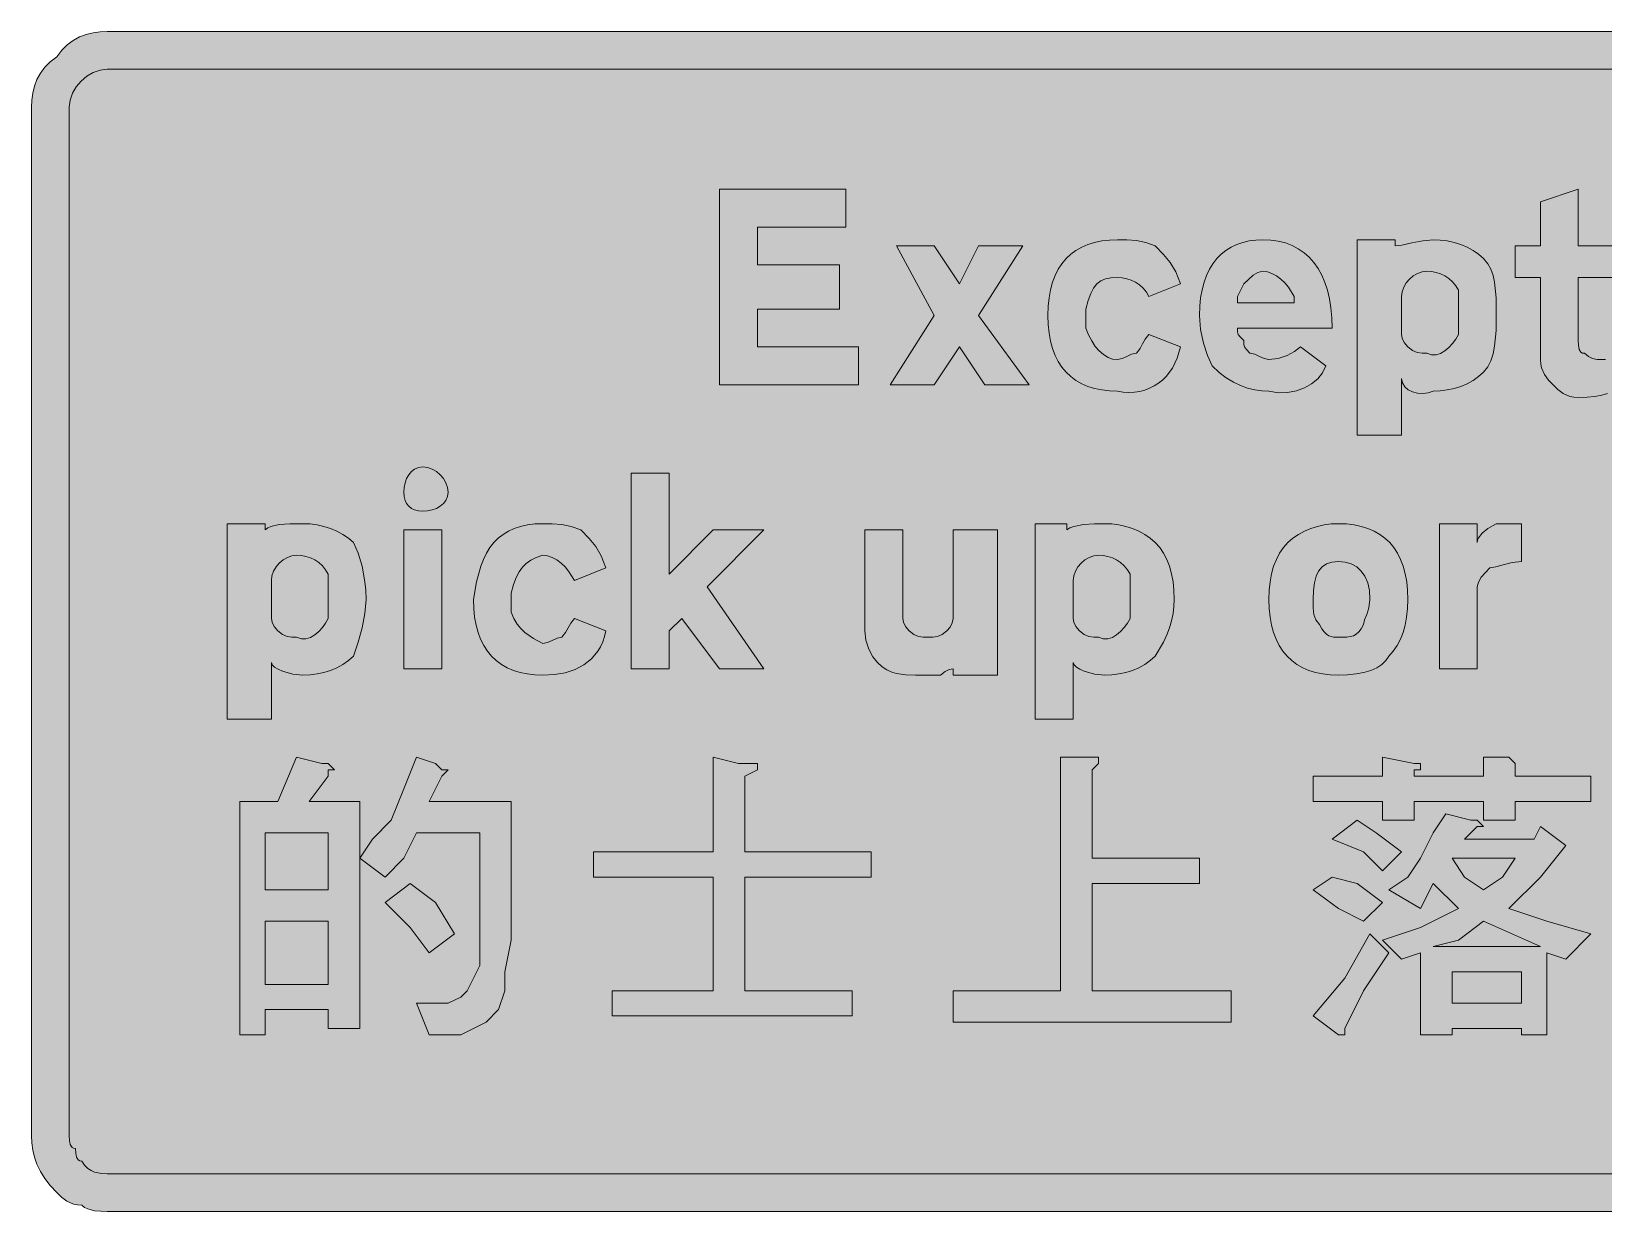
# Model space of a CAD drawing. Header units: metres. Extents: x 14 to 553, y 23 to 247.
# Drawn here: x 14 to 312.8, y 22.8 to 247.2 of the extents above; entities that cross this region are included whole.
import ezdxf

# ---------------------------------------------------------------- set-up
doc = ezdxf.new("R2010")
doc.units = ezdxf.units.M
doc.layers.add('FILL_BLACK_000000', color=7, linetype='Continuous', true_color=0x000000)
doc.layers.add('FILL_WHITE_FFFFFF', color=7, linetype='Continuous', true_color=0xffffff)

msp = doc.modelspace()

# ---------------------------------------------------------------- hatches: boundary and pattern name
at = {"layer": 'FILL_BLACK_000000', "true_color": 0x000000}
h = msp.add_hatch(color=7, dxfattribs=at)
h.dxf.hatch_style = 1
h.paths.add_polyline_path([(538.41, 247.2), (539.5, 247.01), (540.81, 246.6), (542.12, 246.19), (543.21, 246), (544.8, 245.1), (546.06, 244.2), (548.01, 242.4), (549.25, 241.45), (550.28, 240.39), (551.11, 239.26), (551.76, 238.05), (552.24, 236.79), (552.57, 235.48), (552.75, 234.15), (552.81, 232.8), (552.81, 37.2), (552.75, 35.85), (552.57, 34.5), (552.24, 33.15), (551.76, 31.8), (551.11, 30.45), (550.28, 29.1), (549.25, 27.75), (548.01, 26.4), (547.06, 25.56), (546, 24.82), (544.87, 24.21), (543.66, 23.7), (542.4, 23.31), (541.09, 23.02), (539.76, 22.86), (538.41, 22.8), (28.41, 22.8), (26.01, 22.95), (24.7, 23.31), (24.11, 23.6), (23.61, 24), (22.76, 24.05), (22.02, 24.21), (20.76, 24.75), (19.73, 25.52), (18.81, 26.4), (17.57, 27.75), (16.54, 29.1), (15.71, 30.45), (15.06, 31.8), (14.58, 33.15), (14.25, 34.5), (14.07, 35.85), (14.01, 37.2), (14.01, 232.8), (14.07, 234.15), (14.25, 235.48), (14.58, 236.79), (15.06, 238.05), (15.71, 239.26), (16.54, 240.39), (17.57, 241.45), (18.81, 242.4), (19.76, 243.64), (20.82, 244.67), (21.95, 245.5), (23.16, 246.15), (24.42, 246.63), (25.73, 246.96), (27.06, 247.14), (28.41, 247.2), (538.41, 247.2)])
h = msp.add_hatch(color=7, dxfattribs=at)
h.dxf.hatch_style = 1
h.paths.add_polyline_path([(152.01, 187.2), (171.21, 187.2), (171.21, 180), (144.81, 180), (144.81, 217.2), (168.81, 217.2), (168.81, 210), (152.01, 210), (152.01, 202.8), (167.61, 202.8), (167.61, 194.4), (152.01, 194.4), (152.01, 187.2)])
h = msp.add_hatch(color=7, dxfattribs=at)
h.dxf.hatch_style = 1
h.paths.add_polyline_path([(315.21, 206.4), (315.21, 200.4), (308.01, 200.4), (308.01, 188.4), (308.03, 187.52), (308.16, 186.75), (308.52, 186.21), (308.81, 186.05), (309.21, 186), (309.96, 185.4), (310.73, 184.99), (311.61, 184.8), (312.81, 184.8), (313.21, 184.85), (313.52, 184.99), (314.01, 185.4), (314.5, 185.81), (314.81, 185.95), (315.21, 186), (316.41, 180), (315.27, 179.12), (314.49, 178.71), (313.56, 178.35), (312.46, 178.04), (311.18, 177.81), (309.7, 177.65), (308.01, 177.6), (307.16, 177.65), (306.42, 177.81), (305.16, 178.35), (304.13, 179.12), (303.21, 180), (302.33, 180.92), (301.56, 181.95), (301.02, 183.21), (300.86, 183.95), (300.81, 184.8), (300.81, 200.4), (296.01, 200.4), (296.01, 206.4), (300.81, 206.4), (300.81, 214.8), (308.01, 217.2), (308.01, 206.4), (315.21, 206.4)])
h = msp.add_hatch(color=7, dxfattribs=at)
h.dxf.hatch_style = 1
h.paths.add_polyline_path([(202.41, 206.4), (194.01, 193.2), (203.61, 180), (195.21, 180), (190.41, 187.2), (185.61, 180), (177.21, 180), (185.61, 193.2), (178.41, 206.4), (185.61, 206.4), (190.41, 199.2), (194.01, 206.4), (202.41, 206.4)])
h = msp.add_hatch(color=7, dxfattribs=at)
h.dxf.hatch_style = 1
h.paths.add_polyline_path([(222.21, 207.58), (224.01, 207.45), (225.81, 207.09), (227.61, 206.4), (229.2, 204.77), (230.46, 203.25), (231.49, 201.51), (232.41, 199.2), (226.41, 196.8), (225.91, 197.64), (225.3, 198.37), (224.62, 198.99), (223.86, 199.5), (223.05, 199.89), (222.19, 200.17), (221.31, 200.34), (220.41, 200.4), (219.17, 200.34), (218.12, 200.14), (217.25, 199.77), (216.51, 199.2), (215.89, 198.41), (215.35, 197.36), (214.86, 196.04), (214.41, 194.4), (214.41, 193.2), (214.41, 190.8), (214.91, 189.51), (215.52, 188.34), (216.2, 187.32), (216.96, 186.45), (217.77, 185.75), (218.63, 185.23), (219.51, 184.91), (220.41, 184.8), (221.31, 184.99), (222.21, 185.4), (223.11, 185.81), (224.01, 186), (224.72, 186.9), (225.21, 187.8), (225.7, 188.7), (226.41, 189.6), (232.41, 187.2), (231.8, 185.07), (230.87, 183.19), (229.67, 181.59), (228.97, 180.9), (228.21, 180.3), (227.39, 179.78), (226.53, 179.35), (225.61, 179.01), (224.65, 178.76), (223.64, 178.62), (222.6, 178.57), (221.52, 178.63), (220.41, 178.8), (218.88, 178.86), (217.43, 179.02), (216.07, 179.31), (214.8, 179.7), (213.63, 180.21), (212.54, 180.82), (211.55, 181.56), (210.66, 182.4), (209.87, 183.36), (209.17, 184.42), (208.58, 185.61), (208.09, 186.9), (207.71, 188.31), (207.43, 189.82), (207.27, 191.46), (207.21, 193.2), (207.27, 194.94), (207.43, 196.57), (207.71, 198.09), (208.09, 199.5), (208.58, 200.79), (209.17, 201.97), (209.87, 203.04), (210.66, 204), (211.55, 204.84), (212.54, 205.57), (213.63, 206.19), (214.8, 206.7), (216.07, 207.09), (217.43, 207.37), (218.88, 207.54), (220.41, 207.6), (222.21, 207.58)])
h = msp.add_hatch(color=7, dxfattribs=at)
h.dxf.hatch_style = 1
h.paths.add_polyline_path([(243.23, 190.09), (243.36, 189.6), (243.72, 189.11), (244.41, 188.4), (244.43, 187.69), (244.56, 187.2), (244.92, 186.71), (245.61, 186), (246.51, 185.81), (247.41, 185.4), (248.31, 184.99), (249.21, 184.8), (250.99, 185.01), (252.66, 185.55), (254.1, 186.32), (255.21, 187.2), (260.01, 183.6), (259.4, 182.31), (258.49, 181.16), (257.33, 180.18), (255.96, 179.4), (254.42, 178.84), (252.75, 178.54), (251, 178.51), (249.21, 178.8), (247.86, 178.86), (246.51, 179.04), (245.16, 179.37), (243.81, 179.85), (242.46, 180.5), (241.11, 181.33), (239.76, 182.36), (238.41, 183.6), (237.53, 185.61), (236.76, 187.95), (236.22, 190.52), (236.01, 193.2), (236.07, 194.94), (236.23, 196.57), (236.5, 198.09), (236.87, 199.5), (237.34, 200.79), (237.91, 201.97), (238.57, 203.04), (239.31, 204), (240.14, 204.84), (241.05, 205.57), (242.04, 206.19), (243.1, 206.7), (244.23, 207.09), (245.43, 207.37), (246.69, 207.54), (248.01, 207.6), (249.54, 207.53), (250.99, 207.32), (252.35, 206.98), (253.62, 206.49), (254.79, 205.88), (255.88, 205.13), (256.87, 204.26), (257.76, 203.25), (258.55, 202.12), (259.25, 200.86), (259.84, 199.48), (260.33, 197.98), (260.71, 196.36), (260.99, 194.62), (261.15, 192.77), (261.21, 190.8), (243.21, 190.8), (243.23, 190.09)])
h.paths.add_polyline_path([(254.01, 196.8), (252.9, 198.56), (252.22, 199.37), (251.46, 200.1), (250.65, 200.71), (249.79, 201.19), (248.91, 201.49), (248.01, 201.6), (247.11, 201.39), (246.21, 200.85), (244.41, 199.2), (243.21, 196.8), (243.21, 195.6), (254.01, 195.6), (254.01, 196.8)], flags=16)
h = msp.add_hatch(color=7, dxfattribs=at)
h.dxf.hatch_style = 1
h.paths.add_polyline_path([(292.11, 187.35), (291.82, 185.92), (291.4, 184.59), (290.8, 183.41), (290.01, 182.4), (289.06, 181.56), (288, 180.82), (286.87, 180.21), (285.66, 179.7), (284.4, 179.31), (283.09, 179.02), (281.76, 178.86), (280.41, 178.8), (279.46, 178.46), (278.46, 178.33), (277.46, 178.4), (276.51, 178.65), (275.68, 179.07), (275.01, 179.64), (274.57, 180.36), (274.41, 181.2), (274.41, 170.4), (266.01, 170.4), (266.01, 207.6), (273.21, 207.6), (273.21, 206.4), (274.5, 206.59), (276.36, 207), (278.44, 207.41), (280.41, 207.6), (281.76, 207.54), (283.09, 207.37), (284.4, 207.09), (285.66, 206.7), (286.87, 206.19), (288, 205.57), (289.06, 204.84), (290.01, 204), (290.8, 203.04), (291.4, 201.97), (291.82, 200.79), (292.11, 199.5), (292.37, 196.57), (292.41, 193.2), (292.37, 190.33), (292.11, 187.35)])
h.paths.add_polyline_path([(280.99, 185.72), (281.85, 185.98), (282.66, 186.45), (283.42, 187.09), (284.1, 187.86), (284.71, 188.71), (285.21, 189.6), (285.21, 190.8), (285.21, 195.6), (285.21, 196.8), (285.21, 198), (284.71, 198.84), (284.1, 199.57), (283.42, 200.19), (282.66, 200.7), (281.85, 201.09), (280.99, 201.37), (280.11, 201.54), (279.21, 201.6), (278.31, 201.49), (277.45, 201.19), (276.64, 200.71), (275.91, 200.1), (275.3, 199.37), (274.82, 198.56), (274.52, 197.7), (274.41, 196.8), (274.41, 189.6), (274.56, 188.85), (274.92, 188.08), (275.61, 187.2), (276.51, 186.51), (277.41, 186.15), (278.31, 186.02), (279.21, 186), (280.11, 185.71), (280.99, 185.72)], flags=16)
h = msp.add_hatch(color=7, dxfattribs=at)
h.dxf.hatch_style = 1
h.paths.add_polyline_path([(93.1, 158.76), (92.8, 158.02), (92.32, 157.41), (91.71, 156.9), (90.98, 156.51), (90.17, 156.22), (89.31, 156.06), (88.41, 156), (87.57, 156.06), (86.83, 156.22), (86.22, 156.51), (85.71, 156.9), (85.32, 157.41), (85.03, 158.02), (84.87, 158.76), (84.81, 159.6), (84.87, 160.5), (85.03, 161.36), (85.32, 162.17), (85.71, 162.9), (86.22, 163.51), (86.83, 163.99), (87.57, 164.29), (88.41, 164.4), (89.31, 164.29), (90.17, 163.99), (90.98, 163.51), (91.71, 162.9), (92.32, 162.17), (92.8, 161.36), (93.1, 160.5), (93.21, 159.6), (93.1, 158.76)])
h = msp.add_hatch(color=7, dxfattribs=at)
h.dxf.hatch_style = 1
h.paths.add_polyline_path([(128.01, 163.2), (135.21, 163.2), (135.21, 144), (143.61, 152.4), (153.21, 152.4), (142.41, 141.6), (153.21, 126), (144.81, 126), (137.61, 135.6), (135.21, 133.2), (135.21, 126), (128.01, 126), (128.01, 163.2)])
h = msp.add_hatch(color=7, dxfattribs=at)
h.dxf.hatch_style = 1
h.paths.add_polyline_path([(76.86, 133.8), (76.09, 131.1), (75.21, 128.4), (74.26, 127.56), (73.2, 126.82), (72.07, 126.21), (70.86, 125.7), (69.6, 125.31), (68.29, 125.02), (66.96, 124.86), (65.61, 124.8), (63.66, 125.01), (61.71, 125.55), (60.88, 125.91), (60.21, 126.32), (59.77, 126.75), (59.61, 127.2), (59.61, 116.4), (51.21, 116.4), (51.21, 153.6), (58.41, 153.6), (58.41, 152.4), (58.92, 152.8), (59.53, 153.09), (61.11, 153.45), (63.13, 153.58), (65.61, 153.6), (66.96, 153.54), (68.29, 153.37), (69.6, 153.09), (70.86, 152.7), (72.07, 152.19), (73.2, 151.57), (74.26, 150.84), (75.21, 150), (76.09, 147.97), (76.86, 145.5), (77.4, 142.57), (77.56, 140.94), (77.61, 139.2), (77.4, 136.5), (76.86, 133.8)])
h.paths.add_polyline_path([(66.19, 131.72), (67.05, 131.98), (67.86, 132.45), (68.62, 133.09), (69.3, 133.86), (69.91, 134.71), (70.41, 135.6), (70.41, 136.8), (70.41, 142.8), (70.41, 144), (69.91, 144.84), (69.3, 145.57), (68.62, 146.19), (67.86, 146.7), (67.05, 147.09), (66.19, 147.37), (65.31, 147.54), (64.41, 147.6), (63.51, 147.49), (62.65, 147.19), (61.84, 146.71), (61.11, 146.1), (60.5, 145.37), (60.02, 144.56), (59.72, 143.7), (59.61, 142.8), (59.61, 135.6), (59.76, 134.85), (60.12, 134.08), (60.81, 133.2), (61.71, 132.51), (62.61, 132.15), (63.51, 132.02), (64.41, 132), (65.31, 131.71), (66.19, 131.72)], flags=16)
h = msp.add_hatch(color=7, dxfattribs=at)
h.dxf.hatch_style = 1
h.paths.add_polyline_path([(84.81, 126), (84.81, 152.4), (92.01, 152.4), (92.01, 126), (84.81, 126)])
h = msp.add_hatch(color=7, dxfattribs=at)
h.dxf.hatch_style = 1
h.paths.add_polyline_path([(113.01, 153.58), (114.81, 153.45), (116.61, 153.09), (118.41, 152.4), (120, 150.77), (121.26, 149.25), (122.29, 147.51), (123.21, 145.2), (117.21, 142.8), (116.1, 144.56), (115.42, 145.37), (114.66, 146.1), (113.85, 146.71), (112.99, 147.19), (112.11, 147.49), (111.21, 147.6), (109.97, 147.14), (108.92, 146.64), (108.05, 146.06), (107.31, 145.35), (106.69, 144.47), (106.15, 143.38), (105.66, 142.04), (105.21, 140.4), (105.21, 139.2), (105.21, 138), (105.21, 136.8), (105.71, 135.56), (106.32, 134.51), (107, 133.64), (107.76, 132.9), (109.43, 131.74), (111.21, 130.8), (112.11, 130.99), (113.01, 131.4), (113.91, 131.81), (114.81, 132), (115.52, 132.9), (116.01, 133.8), (116.5, 134.7), (117.21, 135.6), (123.21, 133.2), (122.94, 132.12), (122.6, 131.12), (122.17, 130.2), (121.67, 129.36), (120.47, 127.91), (119.01, 126.75), (117.33, 125.88), (115.45, 125.27), (113.4, 124.91), (111.21, 124.8), (109.68, 124.86), (108.23, 125.02), (106.87, 125.31), (105.6, 125.7), (104.43, 126.21), (103.34, 126.82), (102.35, 127.56), (101.46, 128.4), (100.67, 129.36), (99.97, 130.42), (99.38, 131.61), (98.89, 132.9), (98.51, 134.31), (98.23, 135.82), (98.07, 137.46), (98.01, 139.2), (98.58, 142.57), (99.4, 145.5), (99.91, 146.79), (100.5, 147.97), (101.16, 149.04), (101.91, 150), (102.74, 150.84), (103.66, 151.57), (104.67, 152.19), (105.77, 152.7), (106.98, 153.09), (108.28, 153.37), (109.69, 153.54), (111.21, 153.6), (113.01, 153.58)])
h = msp.add_hatch(color=7, dxfattribs=at)
h.dxf.hatch_style = 1
h.paths.add_polyline_path([(197.61, 152.4), (197.61, 124.8), (189.21, 124.8), (189.21, 126), (188.46, 125.85), (187.69, 125.49), (186.81, 124.8), (182.01, 124.8), (180.21, 124.84), (178.41, 125.1), (177.51, 125.39), (176.61, 125.81), (175.71, 126.41), (174.81, 127.2), (173.93, 128.31), (173.16, 129.75), (172.62, 131.42), (172.41, 133.2), (172.41, 152.4), (179.61, 152.4), (179.61, 135.6), (179.76, 134.85), (180.12, 134.08), (180.81, 133.2), (181.71, 132.51), (182.61, 132.15), (183.51, 132.02), (184.41, 132), (185.31, 132.02), (186.21, 132.15), (187.11, 132.51), (188.01, 133.2), (188.61, 133.95), (189.02, 134.72), (189.21, 135.6), (189.21, 136.8), (189.21, 152.4), (197.61, 152.4)])
h = msp.add_hatch(color=7, dxfattribs=at)
h.dxf.hatch_style = 1
h.paths.add_polyline_path([(230.98, 136.5), (230.7, 135.15), (230.31, 133.8), (229.8, 132.45), (229.18, 131.1), (227.61, 128.4), (226.66, 127.56), (225.6, 126.82), (224.47, 126.21), (223.26, 125.7), (222, 125.31), (220.69, 125.02), (219.36, 124.86), (218.01, 124.8), (216.06, 125.01), (214.11, 125.55), (213.28, 125.91), (212.61, 126.32), (212.17, 126.75), (212.01, 127.2), (212.01, 116.4), (204.81, 116.4), (204.81, 153.6), (210.81, 153.6), (210.81, 152.4), (211.37, 152.8), (212.1, 153.09), (213.96, 153.45), (216.04, 153.58), (218.01, 153.6), (219.36, 153.54), (220.69, 153.37), (222, 153.09), (223.26, 152.7), (224.47, 152.19), (225.6, 151.57), (226.66, 150.84), (227.61, 150), (228.45, 149.04), (229.18, 147.97), (229.8, 146.79), (230.31, 145.5), (230.7, 144.09), (230.98, 142.57), (231.15, 140.94), (231.21, 139.2), (231.15, 137.85), (230.98, 136.5)])
h.paths.add_polyline_path([(218.59, 131.72), (219.45, 131.98), (220.26, 132.45), (221.02, 133.09), (221.7, 133.86), (222.31, 134.71), (222.81, 135.6), (222.81, 136.8), (222.81, 142.8), (222.81, 144), (222.31, 144.84), (221.7, 145.57), (221.02, 146.19), (220.26, 146.7), (219.45, 147.09), (218.59, 147.37), (217.71, 147.54), (216.81, 147.6), (215.91, 147.49), (215.05, 147.19), (214.24, 146.71), (213.51, 146.1), (212.9, 145.37), (212.42, 144.56), (212.12, 143.7), (212.01, 142.8), (212.01, 135.6), (212.16, 134.85), (212.52, 134.08), (213.21, 133.2), (214.11, 132.51), (215.01, 132.15), (215.91, 132.02), (216.81, 132), (217.71, 131.71), (218.59, 131.72)], flags=16)
h = msp.add_hatch(color=7, dxfattribs=at)
h.dxf.hatch_style = 1
h.paths.add_polyline_path([(275.38, 135.82), (275.1, 134.31), (274.71, 132.9), (274.2, 131.61), (273.58, 130.42), (272.85, 129.36), (272.01, 128.4), (271.45, 127.56), (270.68, 126.82), (269.71, 126.21), (268.56, 125.7), (267.24, 125.31), (265.77, 125.02), (264.15, 124.86), (262.41, 124.8), (260.88, 124.86), (259.43, 125.02), (258.07, 125.31), (256.8, 125.7), (255.63, 126.21), (254.54, 126.82), (253.55, 127.56), (252.66, 128.4), (251.87, 129.36), (251.17, 130.42), (250.58, 131.61), (250.09, 132.9), (249.71, 134.31), (249.43, 135.82), (249.27, 137.46), (249.21, 139.2), (249.27, 140.94), (249.44, 142.57), (249.72, 144.09), (250.11, 145.5), (250.62, 146.79), (251.23, 147.97), (251.97, 149.04), (252.81, 150), (253.76, 150.84), (254.82, 151.57), (255.95, 152.19), (257.16, 152.7), (258.42, 153.09), (259.73, 153.37), (261.06, 153.54), (262.41, 153.6), (263.94, 153.54), (265.39, 153.37), (266.75, 153.09), (268.02, 152.7), (269.19, 152.19), (270.28, 151.57), (271.27, 150.84), (272.16, 150), (272.95, 149.04), (273.65, 147.97), (274.24, 146.79), (274.73, 145.5), (275.11, 144.09), (275.39, 142.57), (275.55, 140.94), (275.61, 139.2), (275.55, 137.46), (275.38, 135.82)])
h.paths.add_polyline_path([(267.98, 142.35), (267.46, 143.59), (266.76, 144.6), (265.89, 145.39), (264.87, 145.95), (263.7, 146.29), (262.41, 146.4), (261.17, 146.29), (260.14, 145.95), (259.31, 145.39), (258.66, 144.6), (258.18, 143.59), (257.85, 142.35), (257.67, 140.89), (257.61, 139.2), (257.63, 137.61), (257.76, 136.35), (258.12, 135.32), (258.81, 134.4), (259.26, 133.61), (259.71, 133.01), (260.16, 132.59), (260.61, 132.3), (261.51, 132.04), (262.41, 132), (264, 132.04), (265.26, 132.3), (265.8, 132.59), (266.29, 133.01), (266.76, 133.61), (267.21, 134.4), (267.4, 135.32), (267.81, 136.35), (268.22, 137.61), (268.41, 139.2), (268.3, 140.89), (267.98, 142.35)], flags=16)
h = msp.add_hatch(color=7, dxfattribs=at)
h.dxf.hatch_style = 1
h.paths.add_polyline_path([(281.61, 153.6), (288.81, 153.6), (288.81, 150), (288.87, 150.45), (289.03, 150.9), (289.71, 151.8), (290.83, 152.7), (292.41, 153.6), (297.21, 153.6), (297.21, 146.4), (295.43, 146.21), (293.76, 145.8), (292.32, 145.39), (291.21, 145.2), (289.56, 143.4), (289.02, 142.5), (288.81, 141.6), (288.81, 126), (281.61, 126), (281.61, 153.6)])
h = msp.add_hatch(color=7, dxfattribs=at)
h.dxf.hatch_style = 1
h.paths.add_polyline_path([(58.41, 56.4), (53.61, 56.4), (53.61, 100.8), (60.81, 100.8), (64.41, 109.2), (69.21, 108), (70.41, 108), (71.61, 106.8), (70.41, 106.8), (70.41, 105.6), (66.81, 100.8), (76.41, 100.8), (76.41, 90), (76.41, 57.6), (70.41, 57.6), (70.41, 61.2), (58.41, 61.2), (58.41, 56.4)])
h.paths.add_polyline_path([(58.41, 94.8), (58.41, 84), (70.41, 84), (70.41, 94.8), (58.41, 94.8)], flags=16)
h.paths.add_polyline_path([(70.41, 78), (58.41, 78), (58.41, 66), (70.41, 66), (70.41, 78)], flags=16)
h = msp.add_hatch(color=7, dxfattribs=at)
h.dxf.hatch_style = 1
h.paths.add_polyline_path([(90.81, 108), (92.01, 106.8), (93.21, 106.8), (92.01, 105.6), (89.61, 100.8), (105.21, 100.8), (105.21, 80.4), (105.21, 74.4), (104.01, 68.4), (104.01, 64.8), (102.81, 61.2), (100.41, 58.8), (98.01, 57.6), (95.61, 56.4), (93.21, 56.4), (89.61, 56.4), (87.21, 62.4), (90.81, 62.4), (93.21, 62.4), (95.61, 63.6), (96.81, 64.8), (98.01, 67.2), (99.21, 69.6), (99.21, 73.2), (99.21, 76.8), (99.21, 80.4), (99.21, 94.8), (87.21, 94.8), (84.81, 90), (81.21, 86.4), (76.41, 90), (78.81, 93.6), (82.41, 97.2), (84.81, 103.2), (87.21, 109.2), (90.81, 108)])
h = msp.add_hatch(color=7, dxfattribs=at)
h.dxf.hatch_style = 1
h.paths.add_polyline_path([(150.81, 108), (152.01, 108), (152.01, 106.8), (149.61, 105.6), (149.61, 91.2), (173.61, 91.2), (173.61, 86.4), (149.61, 86.4), (149.61, 64.8), (170.01, 64.8), (170.01, 60), (124.41, 60), (124.41, 64.8), (143.61, 64.8), (143.61, 86.4), (120.81, 86.4), (120.81, 91.2), (143.61, 91.2), (143.61, 109.2), (148.41, 108), (150.81, 108)])
h = msp.add_hatch(color=7, dxfattribs=at)
h.dxf.hatch_style = 1
h.paths.add_polyline_path([(216.81, 109.2), (216.81, 108), (215.61, 106.8), (215.61, 90), (236.01, 90), (236.01, 85.2), (215.61, 85.2), (215.61, 64.8), (242.01, 64.8), (242.01, 58.8), (189.21, 58.8), (189.21, 64.8), (209.61, 64.8), (209.61, 109.2), (214.41, 109.2), (216.81, 109.2)])
h = msp.add_hatch(color=7, dxfattribs=at)
h.dxf.hatch_style = 1
h.paths.add_polyline_path([(296.01, 105.6), (310.41, 105.6), (310.41, 100.8), (296.01, 100.8), (296.01, 97.2), (290.01, 97.2), (290.01, 100.8), (276.81, 100.8), (276.81, 97.2), (270.81, 97.2), (270.81, 100.8), (257.61, 100.8), (257.61, 105.6), (270.81, 105.6), (270.81, 109.2), (276.81, 108), (278.01, 108), (278.01, 106.8), (276.81, 106.8), (276.81, 105.6), (290.01, 105.6), (290.01, 109.2), (294.81, 109.2), (296.01, 108), (296.01, 106.8), (296.01, 105.6)])
h = msp.add_hatch(color=7, dxfattribs=at)
h.dxf.hatch_style = 1
h.paths.add_polyline_path([(269.61, 94.8), (274.41, 91.2), (270.81, 87.6), (267.21, 91.2), (261.21, 93.6), (266.01, 97.2), (269.61, 94.8)])
h = msp.add_hatch(color=7, dxfattribs=at)
h.dxf.hatch_style = 1
h.paths.add_polyline_path([(282.81, 98.4), (287.61, 97.2), (288.81, 97.2), (290.01, 96), (288.81, 96), (287.61, 94.8), (286.41, 93.6), (299.61, 93.6), (300.81, 96), (305.61, 92.4), (300.81, 86.4), (294.81, 80.4), (302.01, 78), (310.41, 75.6), (305.61, 70.8), (302.01, 72), (302.01, 56.4), (297.21, 56.4), (297.21, 57.6), (284.01, 57.6), (284.01, 56.4), (278.01, 56.4), (278.01, 72), (274.41, 70.8), (270.81, 74.4), (278.01, 76.8), (285.21, 80.4), (280.41, 85.2), (278.01, 80.4), (272.01, 84), (275.61, 86.4), (278.01, 90), (280.41, 94.8), (282.81, 98.4)])
h.paths.add_polyline_path([(296.01, 90), (284.01, 90), (286.41, 86.4), (290.01, 84), (293.61, 86.4), (296.01, 90)], flags=16)
h.paths.add_polyline_path([(280.41, 73.2), (300.81, 73.2), (290.01, 78), (285.21, 74.4), (280.41, 73.2)], flags=16)
h.paths.add_polyline_path([(297.21, 68.4), (284.01, 68.4), (284.01, 62.4), (297.21, 62.4), (297.21, 68.4)], flags=16)
h = msp.add_hatch(color=7, dxfattribs=at)
h.dxf.hatch_style = 1
h.paths.add_polyline_path([(90.81, 81.6), (94.41, 75.6), (89.61, 72), (86.01, 76.8), (81.21, 81.6), (86.01, 85.2), (90.81, 81.6)])
h = msp.add_hatch(color=7, dxfattribs=at)
h.dxf.hatch_style = 1
h.paths.add_polyline_path([(266.01, 85.2), (270.81, 81.6), (267.21, 78), (262.41, 80.4), (257.61, 84), (261.21, 86.4), (266.01, 85.2)])
h = msp.add_hatch(color=7, dxfattribs=at)
h.dxf.hatch_style = 1
h.paths.add_polyline_path([(263.61, 67.2), (268.41, 75.6), (272.01, 72), (267.21, 64.8), (263.61, 57.6), (263.61, 56.4), (262.41, 56.4), (257.61, 60), (263.61, 67.2)])
at = {"layer": 'FILL_WHITE_FFFFFF', "true_color": 0xffffff}
h = msp.add_hatch(color=7, dxfattribs=at)
h.dxf.hatch_style = 1
h.paths.add_polyline_path([(284.01, 240), (538.41, 240), (539.5, 239.79), (540.81, 239.25), (542.12, 238.48), (543.21, 237.6), (545.61, 235.2), (545.61, 232.8), (545.61, 37.2), (545.56, 36.35), (545.4, 35.61), (544.86, 34.35), (544.09, 33.32), (543.21, 32.4), (542.71, 31.61), (542.12, 31.01), (541.48, 30.59), (540.81, 30.3), (539.5, 30.04), (538.41, 30), (28.41, 30), (27.32, 30.04), (26.01, 30.3), (25.34, 30.59), (24.7, 31.01), (24.11, 31.61), (23.61, 32.4), (23.21, 32.45), (22.92, 32.61), (22.56, 33.15), (22.43, 33.92), (22.41, 34.8), (22.01, 34.85), (21.72, 35.01), (21.36, 35.55), (21.23, 36.32), (21.21, 37.2), (21.21, 232.8), (21.37, 234.14), (21.83, 235.44), (22.54, 236.66), (23.46, 237.75), (24.55, 238.67), (25.77, 239.38), (27.07, 239.84), (28.41, 240), (284.01, 240)])

# ---------------------------------------------------------------- linework, layer by layer
at = {"layer": 'FILL_BLACK_000000', "lineweight": 0, "true_color": 0x000000}
for points in [[(538.41, 22.8), (28.41, 22.8), (26.01, 22.95), (24.7, 23.31), (24.11, 23.6), (23.61, 24), (22.76, 24.05), (22.02, 24.21), (20.76, 24.75), (19.73, 25.52), (18.81, 26.4), (17.57, 27.75), (16.54, 29.1), (15.71, 30.45), (15.06, 31.8), (14.58, 33.15), (14.25, 34.5), (14.07, 35.85), (14.01, 37.2), (14.01, 232.8), (14.07, 234.15), (14.25, 235.48), (14.58, 236.79), (15.06, 238.05), (15.71, 239.26), (16.54, 240.39), (17.57, 241.45), (18.81, 242.4), (19.76, 243.64), (20.82, 244.67), (21.95, 245.5), (23.16, 246.15), (24.42, 246.63), (25.73, 246.96), (27.06, 247.14), (28.41, 247.2), (538.41, 247.2)], [(313.56, 178.35), (312.46, 178.04), (311.18, 177.81), (309.7, 177.65), (308.01, 177.6), (307.16, 177.65), (306.42, 177.81), (305.16, 178.35), (304.13, 179.12), (303.21, 180), (302.33, 180.92), (301.56, 181.95), (301.02, 183.21), (300.86, 183.95), (300.81, 184.8), (300.81, 200.4), (296.01, 200.4), (296.01, 206.4), (300.81, 206.4), (300.81, 214.8), (308.01, 217.2), (308.01, 206.4), (315.21, 206.4)], [(315.21, 200.4), (308.01, 200.4), (308.01, 188.4), (308.03, 187.52), (308.16, 186.75), (308.52, 186.21), (308.81, 186.05), (309.21, 186), (309.96, 185.4), (310.73, 184.99), (311.61, 184.8), (312.81, 184.8), (313.21, 184.85)]]:
    msp.add_lwpolyline(points, dxfattribs=at)
for points in [[(152.01, 187.2), (171.21, 187.2), (171.21, 180), (144.81, 180), (144.81, 217.2), (168.81, 217.2), (168.81, 210), (152.01, 210), (152.01, 202.8), (167.61, 202.8), (167.61, 194.4), (152.01, 194.4)], [(202.41, 206.4), (194.01, 193.2), (203.61, 180), (195.21, 180), (190.41, 187.2), (185.61, 180), (177.21, 180), (185.61, 193.2), (178.41, 206.4), (185.61, 206.4), (190.41, 199.2), (194.01, 206.4)], [(222.21, 207.58), (224.01, 207.45), (225.81, 207.09), (227.61, 206.4), (229.2, 204.77), (230.46, 203.25), (231.49, 201.51), (232.41, 199.2), (226.41, 196.8), (225.91, 197.64), (225.3, 198.37), (224.62, 198.99), (223.86, 199.5), (223.05, 199.89), (222.19, 200.17), (221.31, 200.34), (220.41, 200.4), (219.17, 200.34), (218.12, 200.14), (217.25, 199.77), (216.51, 199.2), (215.89, 198.41), (215.35, 197.36), (214.86, 196.04), (214.41, 194.4), (214.41, 193.2), (214.41, 190.8), (214.91, 189.51), (215.52, 188.34), (216.2, 187.32), (216.96, 186.45), (217.77, 185.75), (218.63, 185.23), (219.51, 184.91), (220.41, 184.8), (221.31, 184.99), (222.21, 185.4), (223.11, 185.81), (224.01, 186), (224.72, 186.9), (225.21, 187.8), (225.7, 188.7), (226.41, 189.6), (232.41, 187.2), (231.8, 185.07), (230.87, 183.19), (229.67, 181.59), (228.97, 180.9), (228.21, 180.3), (227.39, 179.78), (226.53, 179.35), (225.61, 179.01), (224.65, 178.76), (223.64, 178.62), (222.6, 178.57), (221.52, 178.63), (220.41, 178.8), (218.88, 178.86), (217.43, 179.02), (216.07, 179.31), (214.8, 179.7), (213.63, 180.21), (212.54, 180.82), (211.55, 181.56), (210.66, 182.4), (209.87, 183.36), (209.17, 184.42), (208.58, 185.61), (208.09, 186.9), (207.71, 188.31), (207.43, 189.82), (207.27, 191.46), (207.21, 193.2), (207.27, 194.94), (207.43, 196.57), (207.71, 198.09), (208.09, 199.5), (208.58, 200.79), (209.17, 201.97), (209.87, 203.04), (210.66, 204), (211.55, 204.84), (212.54, 205.57), (213.63, 206.19), (214.8, 206.7), (216.07, 207.09), (217.43, 207.37), (218.88, 207.54), (220.41, 207.6)], [(243.23, 190.09), (243.36, 189.6), (243.72, 189.11), (244.41, 188.4), (244.43, 187.69), (244.56, 187.2), (244.92, 186.71), (245.61, 186), (246.51, 185.81), (247.41, 185.4), (248.31, 184.99), (249.21, 184.8), (250.99, 185.01), (252.66, 185.55), (254.1, 186.32), (255.21, 187.2), (260.01, 183.6), (259.4, 182.31), (258.49, 181.16), (257.33, 180.18), (255.96, 179.4), (254.42, 178.84), (252.75, 178.54), (251, 178.51), (249.21, 178.8), (247.86, 178.86), (246.51, 179.04), (245.16, 179.37), (243.81, 179.85), (242.46, 180.5), (241.11, 181.33), (239.76, 182.36), (238.41, 183.6), (237.53, 185.61), (236.76, 187.95), (236.22, 190.52), (236.01, 193.2), (236.07, 194.94), (236.23, 196.57), (236.5, 198.09), (236.87, 199.5), (237.34, 200.79), (237.91, 201.97), (238.57, 203.04), (239.31, 204), (240.14, 204.84), (241.05, 205.57), (242.04, 206.19), (243.1, 206.7), (244.23, 207.09), (245.43, 207.37), (246.69, 207.54), (248.01, 207.6), (249.54, 207.53), (250.99, 207.32), (252.35, 206.98), (253.62, 206.49), (254.79, 205.88), (255.88, 205.13), (256.87, 204.26), (257.76, 203.25), (258.55, 202.12), (259.25, 200.86), (259.84, 199.48), (260.33, 197.98), (260.71, 196.36), (260.99, 194.62), (261.15, 192.77), (261.21, 190.8), (243.21, 190.8)], [(292.11, 187.35), (291.82, 185.92), (291.4, 184.59), (290.8, 183.41), (290.01, 182.4), (289.06, 181.56), (288, 180.82), (286.87, 180.21), (285.66, 179.7), (284.4, 179.31), (283.09, 179.02), (281.76, 178.86), (280.41, 178.8), (279.46, 178.46), (278.46, 178.33), (277.46, 178.4), (276.51, 178.65), (275.68, 179.07), (275.01, 179.64), (274.57, 180.36), (274.41, 181.2), (274.41, 170.4), (266.01, 170.4), (266.01, 207.6), (273.21, 207.6), (273.21, 206.4), (274.5, 206.59), (276.36, 207), (278.44, 207.41), (280.41, 207.6), (281.76, 207.54), (283.09, 207.37), (284.4, 207.09), (285.66, 206.7), (286.87, 206.19), (288, 205.57), (289.06, 204.84), (290.01, 204), (290.8, 203.04), (291.4, 201.97), (291.82, 200.79), (292.11, 199.5), (292.37, 196.57), (292.41, 193.2), (292.37, 190.33)], [(254.01, 196.8), (252.9, 198.56), (252.22, 199.37), (251.46, 200.1), (250.65, 200.71), (249.79, 201.19), (248.91, 201.49), (248.01, 201.6), (247.11, 201.39), (246.21, 200.85), (244.41, 199.2), (243.21, 196.8), (243.21, 195.6), (254.01, 195.6)], [(280.99, 185.72), (281.85, 185.98), (282.66, 186.45), (283.42, 187.09), (284.1, 187.86), (284.71, 188.71), (285.21, 189.6), (285.21, 190.8), (285.21, 195.6), (285.21, 196.8), (285.21, 198), (284.71, 198.84), (284.1, 199.57), (283.42, 200.19), (282.66, 200.7), (281.85, 201.09), (280.99, 201.37), (280.11, 201.54), (279.21, 201.6), (278.31, 201.49), (277.45, 201.19), (276.64, 200.71), (275.91, 200.1), (275.3, 199.37), (274.82, 198.56), (274.52, 197.7), (274.41, 196.8), (274.41, 189.6), (274.56, 188.85), (274.92, 188.08), (275.61, 187.2), (276.51, 186.51), (277.41, 186.15), (278.31, 186.02), (279.21, 186), (280.11, 185.71)], [(93.1, 158.76), (92.8, 158.02), (92.32, 157.41), (91.71, 156.9), (90.98, 156.51), (90.17, 156.22), (89.31, 156.06), (88.41, 156), (87.57, 156.06), (86.83, 156.22), (86.22, 156.51), (85.71, 156.9), (85.32, 157.41), (85.03, 158.02), (84.87, 158.76), (84.81, 159.6), (84.87, 160.5), (85.03, 161.36), (85.32, 162.17), (85.71, 162.9), (86.22, 163.51), (86.83, 163.99), (87.57, 164.29), (88.41, 164.4), (89.31, 164.29), (90.17, 163.99), (90.98, 163.51), (91.71, 162.9), (92.32, 162.17), (92.8, 161.36), (93.1, 160.5), (93.21, 159.6)], [(128.01, 163.2), (135.21, 163.2), (135.21, 144), (143.61, 152.4), (153.21, 152.4), (142.41, 141.6), (153.21, 126), (144.81, 126), (137.61, 135.6), (135.21, 133.2), (135.21, 126), (128.01, 126)], [(76.86, 133.8), (76.09, 131.1), (75.21, 128.4), (74.26, 127.56), (73.2, 126.82), (72.07, 126.21), (70.86, 125.7), (69.6, 125.31), (68.29, 125.02), (66.96, 124.86), (65.61, 124.8), (63.66, 125.01), (61.71, 125.55), (60.88, 125.91), (60.21, 126.32), (59.77, 126.75), (59.61, 127.2), (59.61, 116.4), (51.21, 116.4), (51.21, 153.6), (58.41, 153.6), (58.41, 152.4), (58.92, 152.8), (59.53, 153.09), (61.11, 153.45), (63.13, 153.58), (65.61, 153.6), (66.96, 153.54), (68.29, 153.37), (69.6, 153.09), (70.86, 152.7), (72.07, 152.19), (73.2, 151.57), (74.26, 150.84), (75.21, 150), (76.09, 147.97), (76.86, 145.5), (77.4, 142.57), (77.56, 140.94), (77.61, 139.2), (77.4, 136.5)], [(84.81, 126), (84.81, 152.4), (92.01, 152.4), (92.01, 126)], [(113.01, 153.58), (114.81, 153.45), (116.61, 153.09), (118.41, 152.4), (120, 150.77), (121.26, 149.25), (122.29, 147.51), (123.21, 145.2), (117.21, 142.8), (116.1, 144.56), (115.42, 145.37), (114.66, 146.1), (113.85, 146.71), (112.99, 147.19), (112.11, 147.49), (111.21, 147.6), (109.97, 147.14), (108.92, 146.64), (108.05, 146.06), (107.31, 145.35), (106.69, 144.47), (106.15, 143.38), (105.66, 142.04), (105.21, 140.4), (105.21, 139.2), (105.21, 138), (105.21, 136.8), (105.71, 135.56), (106.32, 134.51), (107, 133.64), (107.76, 132.9), (109.43, 131.74), (111.21, 130.8), (112.11, 130.99), (113.01, 131.4), (113.91, 131.81), (114.81, 132), (115.52, 132.9), (116.01, 133.8), (116.5, 134.7), (117.21, 135.6), (123.21, 133.2), (122.94, 132.12), (122.6, 131.12), (122.17, 130.2), (121.67, 129.36), (120.47, 127.91), (119.01, 126.75), (117.33, 125.88), (115.45, 125.27), (113.4, 124.91), (111.21, 124.8), (109.68, 124.86), (108.23, 125.02), (106.87, 125.31), (105.6, 125.7), (104.43, 126.21), (103.34, 126.82), (102.35, 127.56), (101.46, 128.4), (100.67, 129.36), (99.97, 130.42), (99.38, 131.61), (98.89, 132.9), (98.51, 134.31), (98.23, 135.82), (98.07, 137.46), (98.01, 139.2), (98.58, 142.57), (99.4, 145.5), (99.91, 146.79), (100.5, 147.97), (101.16, 149.04), (101.91, 150), (102.74, 150.84), (103.66, 151.57), (104.67, 152.19), (105.77, 152.7), (106.98, 153.09), (108.28, 153.37), (109.69, 153.54), (111.21, 153.6)], [(197.61, 152.4), (197.61, 124.8), (189.21, 124.8), (189.21, 126), (188.46, 125.85), (187.69, 125.49), (186.81, 124.8), (182.01, 124.8), (180.21, 124.84), (178.41, 125.1), (177.51, 125.39), (176.61, 125.81), (175.71, 126.41), (174.81, 127.2), (173.93, 128.31), (173.16, 129.75), (172.62, 131.42), (172.41, 133.2), (172.41, 152.4), (179.61, 152.4), (179.61, 135.6), (179.76, 134.85), (180.12, 134.08), (180.81, 133.2), (181.71, 132.51), (182.61, 132.15), (183.51, 132.02), (184.41, 132), (185.31, 132.02), (186.21, 132.15), (187.11, 132.51), (188.01, 133.2), (188.61, 133.95), (189.02, 134.72), (189.21, 135.6), (189.21, 136.8), (189.21, 152.4)], [(230.98, 136.5), (230.7, 135.15), (230.31, 133.8), (229.8, 132.45), (229.18, 131.1), (227.61, 128.4), (226.66, 127.56), (225.6, 126.82), (224.47, 126.21), (223.26, 125.7), (222, 125.31), (220.69, 125.02), (219.36, 124.86), (218.01, 124.8), (216.06, 125.01), (214.11, 125.55), (213.28, 125.91), (212.61, 126.32), (212.17, 126.75), (212.01, 127.2), (212.01, 116.4), (204.81, 116.4), (204.81, 153.6), (210.81, 153.6), (210.81, 152.4), (211.37, 152.8), (212.1, 153.09), (213.96, 153.45), (216.04, 153.58), (218.01, 153.6), (219.36, 153.54), (220.69, 153.37), (222, 153.09), (223.26, 152.7), (224.47, 152.19), (225.6, 151.57), (226.66, 150.84), (227.61, 150), (228.45, 149.04), (229.18, 147.97), (229.8, 146.79), (230.31, 145.5), (230.7, 144.09), (230.98, 142.57), (231.15, 140.94), (231.21, 139.2), (231.15, 137.85)], [(275.38, 135.82), (275.1, 134.31), (274.71, 132.9), (274.2, 131.61), (273.58, 130.42), (272.85, 129.36), (272.01, 128.4), (271.45, 127.56), (270.68, 126.82), (269.71, 126.21), (268.56, 125.7), (267.24, 125.31), (265.77, 125.02), (264.15, 124.86), (262.41, 124.8), (260.88, 124.86), (259.43, 125.02), (258.07, 125.31), (256.8, 125.7), (255.63, 126.21), (254.54, 126.82), (253.55, 127.56), (252.66, 128.4), (251.87, 129.36), (251.17, 130.42), (250.58, 131.61), (250.09, 132.9), (249.71, 134.31), (249.43, 135.82), (249.27, 137.46), (249.21, 139.2), (249.27, 140.94), (249.44, 142.57), (249.72, 144.09), (250.11, 145.5), (250.62, 146.79), (251.23, 147.97), (251.97, 149.04), (252.81, 150), (253.76, 150.84), (254.82, 151.57), (255.95, 152.19), (257.16, 152.7), (258.42, 153.09), (259.73, 153.37), (261.06, 153.54), (262.41, 153.6), (263.94, 153.54), (265.39, 153.37), (266.75, 153.09), (268.02, 152.7), (269.19, 152.19), (270.28, 151.57), (271.27, 150.84), (272.16, 150), (272.95, 149.04), (273.65, 147.97), (274.24, 146.79), (274.73, 145.5), (275.11, 144.09), (275.39, 142.57), (275.55, 140.94), (275.61, 139.2), (275.55, 137.46)], [(281.61, 153.6), (288.81, 153.6), (288.81, 150), (288.87, 150.45), (289.03, 150.9), (289.71, 151.8), (290.83, 152.7), (292.41, 153.6), (297.21, 153.6), (297.21, 146.4), (295.43, 146.21), (293.76, 145.8), (292.32, 145.39), (291.21, 145.2), (289.56, 143.4), (289.02, 142.5), (288.81, 141.6), (288.81, 126), (281.61, 126)], [(66.19, 131.72), (67.05, 131.98), (67.86, 132.45), (68.62, 133.09), (69.3, 133.86), (69.91, 134.71), (70.41, 135.6), (70.41, 136.8), (70.41, 142.8), (70.41, 144), (69.91, 144.84), (69.3, 145.57), (68.62, 146.19), (67.86, 146.7), (67.05, 147.09), (66.19, 147.37), (65.31, 147.54), (64.41, 147.6), (63.51, 147.49), (62.65, 147.19), (61.84, 146.71), (61.11, 146.1), (60.5, 145.37), (60.02, 144.56), (59.72, 143.7), (59.61, 142.8), (59.61, 135.6), (59.76, 134.85), (60.12, 134.08), (60.81, 133.2), (61.71, 132.51), (62.61, 132.15), (63.51, 132.02), (64.41, 132), (65.31, 131.71)], [(218.59, 131.72), (219.45, 131.98), (220.26, 132.45), (221.02, 133.09), (221.7, 133.86), (222.31, 134.71), (222.81, 135.6), (222.81, 136.8), (222.81, 142.8), (222.81, 144), (222.31, 144.84), (221.7, 145.57), (221.02, 146.19), (220.26, 146.7), (219.45, 147.09), (218.59, 147.37), (217.71, 147.54), (216.81, 147.6), (215.91, 147.49), (215.05, 147.19), (214.24, 146.71), (213.51, 146.1), (212.9, 145.37), (212.42, 144.56), (212.12, 143.7), (212.01, 142.8), (212.01, 135.6), (212.16, 134.85), (212.52, 134.08), (213.21, 133.2), (214.11, 132.51), (215.01, 132.15), (215.91, 132.02), (216.81, 132), (217.71, 131.71)], [(267.98, 142.35), (267.46, 143.59), (266.76, 144.6), (265.89, 145.39), (264.87, 145.95), (263.7, 146.29), (262.41, 146.4), (261.17, 146.29), (260.14, 145.95), (259.31, 145.39), (258.66, 144.6), (258.18, 143.59), (257.85, 142.35), (257.67, 140.89), (257.61, 139.2), (257.63, 137.61), (257.76, 136.35), (258.12, 135.32), (258.81, 134.4), (259.26, 133.61), (259.71, 133.01), (260.16, 132.59), (260.61, 132.3), (261.51, 132.04), (262.41, 132), (264, 132.04), (265.26, 132.3), (265.8, 132.59), (266.29, 133.01), (266.76, 133.61), (267.21, 134.4), (267.4, 135.32), (267.81, 136.35), (268.22, 137.61), (268.41, 139.2), (268.3, 140.89)], [(58.41, 56.4), (53.61, 56.4), (53.61, 100.8), (60.81, 100.8), (64.41, 109.2), (69.21, 108), (70.41, 108), (71.61, 106.8), (70.41, 106.8), (70.41, 105.6), (66.81, 100.8), (76.41, 100.8), (76.41, 90), (76.41, 57.6), (70.41, 57.6), (70.41, 61.2), (58.41, 61.2)], [(90.81, 108), (92.01, 106.8), (93.21, 106.8), (92.01, 105.6), (89.61, 100.8), (105.21, 100.8), (105.21, 80.4), (105.21, 74.4), (104.01, 68.4), (104.01, 64.8), (102.81, 61.2), (100.41, 58.8), (98.01, 57.6), (95.61, 56.4), (93.21, 56.4), (89.61, 56.4), (87.21, 62.4), (90.81, 62.4), (93.21, 62.4), (95.61, 63.6), (96.81, 64.8), (98.01, 67.2), (99.21, 69.6), (99.21, 73.2), (99.21, 76.8), (99.21, 80.4), (99.21, 94.8), (87.21, 94.8), (84.81, 90), (81.21, 86.4), (76.41, 90), (78.81, 93.6), (82.41, 97.2), (84.81, 103.2), (87.21, 109.2)], [(150.81, 108), (152.01, 108), (152.01, 106.8), (149.61, 105.6), (149.61, 91.2), (173.61, 91.2), (173.61, 86.4), (149.61, 86.4), (149.61, 64.8), (170.01, 64.8), (170.01, 60), (124.41, 60), (124.41, 64.8), (143.61, 64.8), (143.61, 86.4), (120.81, 86.4), (120.81, 91.2), (143.61, 91.2), (143.61, 109.2), (148.41, 108)], [(216.81, 109.2), (216.81, 108), (215.61, 106.8), (215.61, 90), (236.01, 90), (236.01, 85.2), (215.61, 85.2), (215.61, 64.8), (242.01, 64.8), (242.01, 58.8), (189.21, 58.8), (189.21, 64.8), (209.61, 64.8), (209.61, 109.2), (214.41, 109.2)], [(296.01, 105.6), (310.41, 105.6), (310.41, 100.8), (296.01, 100.8), (296.01, 97.2), (290.01, 97.2), (290.01, 100.8), (276.81, 100.8), (276.81, 97.2), (270.81, 97.2), (270.81, 100.8), (257.61, 100.8), (257.61, 105.6), (270.81, 105.6), (270.81, 109.2), (276.81, 108), (278.01, 108), (278.01, 106.8), (276.81, 106.8), (276.81, 105.6), (290.01, 105.6), (290.01, 109.2), (294.81, 109.2), (296.01, 108), (296.01, 106.8)], [(269.61, 94.8), (274.41, 91.2), (270.81, 87.6), (267.21, 91.2), (261.21, 93.6), (266.01, 97.2)], [(282.81, 98.4), (287.61, 97.2), (288.81, 97.2), (290.01, 96), (288.81, 96), (287.61, 94.8), (286.41, 93.6), (299.61, 93.6), (300.81, 96), (305.61, 92.4), (300.81, 86.4), (294.81, 80.4), (302.01, 78), (310.41, 75.6), (305.61, 70.8), (302.01, 72), (302.01, 56.4), (297.21, 56.4), (297.21, 57.6), (284.01, 57.6), (284.01, 56.4), (278.01, 56.4), (278.01, 72), (274.41, 70.8), (270.81, 74.4), (278.01, 76.8), (285.21, 80.4), (280.41, 85.2), (278.01, 80.4), (272.01, 84), (275.61, 86.4), (278.01, 90), (280.41, 94.8)], [(58.41, 94.8), (58.41, 84), (70.41, 84), (70.41, 94.8)], [(296.01, 90), (284.01, 90), (286.41, 86.4), (290.01, 84), (293.61, 86.4)], [(90.81, 81.6), (94.41, 75.6), (89.61, 72), (86.01, 76.8), (81.21, 81.6), (86.01, 85.2)], [(266.01, 85.2), (270.81, 81.6), (267.21, 78), (262.41, 80.4), (257.61, 84), (261.21, 86.4)], [(70.41, 78), (58.41, 78), (58.41, 66), (70.41, 66)], [(280.41, 73.2), (300.81, 73.2), (290.01, 78), (285.21, 74.4)], [(263.61, 67.2), (268.41, 75.6), (272.01, 72), (267.21, 64.8), (263.61, 57.6), (263.61, 56.4), (262.41, 56.4), (257.61, 60)], [(297.21, 68.4), (284.01, 68.4), (284.01, 62.4), (297.21, 62.4)]]:
    msp.add_lwpolyline(points, close=True, dxfattribs=at)
at = {"layer": 'FILL_WHITE_FFFFFF', "lineweight": 0, "true_color": 0x000000}
msp.add_lwpolyline([(538.41, 30), (28.41, 30), (27.32, 30.04), (26.01, 30.3), (25.34, 30.59), (24.7, 31.01), (24.11, 31.61), (23.61, 32.4), (23.21, 32.45), (22.92, 32.61), (22.56, 33.15), (22.43, 33.92), (22.41, 34.8), (22.01, 34.85), (21.72, 35.01), (21.36, 35.55), (21.23, 36.32), (21.21, 37.2), (21.21, 232.8), (21.37, 234.14), (21.83, 235.44), (22.54, 236.66), (23.46, 237.75), (24.55, 238.67), (25.77, 239.38), (27.07, 239.84), (28.41, 240), (284.01, 240), (538.41, 240)], dxfattribs=at)

doc.saveas('drawing.dxf')
